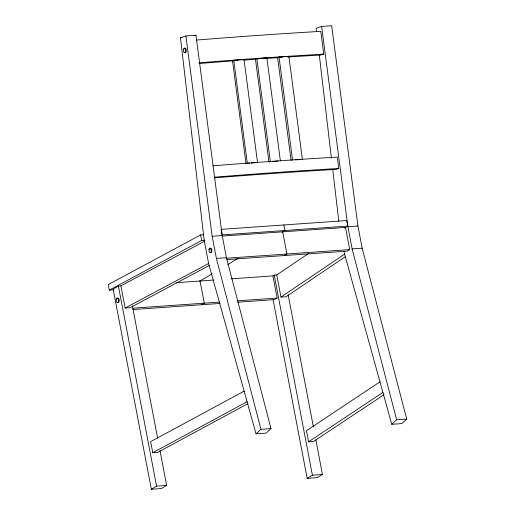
<?xml version="1.0" encoding="UTF-8"?>
<svg xmlns="http://www.w3.org/2000/svg" width="515" height="515" viewBox="0 0 515 515"><rect width="100%" height="100%" fill="white"/><g stroke="black" fill="none" stroke-linecap="round" stroke-linejoin="round"><path stroke-width="0.77" d="M118.527 302.569L119.171 301.442L119.177 299.633L118.553 298.198L117.658 297.985M209.702 249.241L210.339 248.114L211.234 248.333L211.858 249.762L211.852 251.571L211.214 252.698M256.013 433.81L260.944 429.31L270.999 428.609L226.446 257.712L222.222 235.548L195.964 35.265L185.909 35.966L180.462 37.775L204.185 240.286L208.672 263.796L256.013 433.81L266.068 433.102L270.999 428.609M343.788 251.146L391.728 424.296L396.659 419.796L406.715 419.094L362.161 248.198L357.938 226.034L331.679 25.75L321.624 26.452L316.178 28.261L316.551 31.454M406.715 419.094L401.784 423.594L391.728 424.296M231.274 278.821L272.918 275.905L274.231 275.119L276.742 274.946L308.582 253.444M276.742 274.946L280.971 297.103L344.651 254.101M345.031 256.882L285.999 296.756L280.971 297.103M380.07 381.776L306.457 430.714L308.569 441.793L313.596 441.439L384.068 394.644M308.569 441.793L383.031 392.346M204.571 241.245L120.922 285.87L118.405 286.044L113.165 289.16L151.339 489.25L161.388 488.548L166.628 485.426L160.017 450.767M199.614 281.261L211.993 273.896M227.823 264.478L238.142 258.337M282.175 232.136L284.93 230.501L283.874 224.958M201.642 304.732L204.262 303.168L200.032 281.01M284.286 255.556L286.907 253.998L282.684 231.834M344.484 228.042L347.76 226.091L346.704 220.555L221.038 229.362M222.235 236.07L345.514 227.43L349.743 249.595L347.123 251.153L227.025 259.566M272.918 275.905L277.147 298.063L274.527 299.621L237.685 302.202M151.339 489.25L156.579 486.134L166.628 485.426M273.047 299.511L307.159 478.326L312.399 475.21L322.448 474.508L315.837 439.842M322.448 474.508L317.214 477.624L307.159 478.326M244.252 391.091L150.638 441.638L152.749 452.717L157.777 452.363L247.992 403.612M152.749 452.717L247.2 401.681M203.753 234.698L200.612 234.917L108.285 284.576L109.347 290.119L113.339 289.836M109.347 290.119L201.674 240.46L204.816 240.241M120.922 285.87L125.145 308.028L208.8 263.403M209.573 265.322L130.173 307.674L125.145 308.028M257.539 162.547L244.033 59.528L233.784 60.3L232.516 60.744L246.022 163.764M242.765 59.978L244.033 59.528M194.599 35.715L195.964 35.265M256.831 58.588L255.466 59.045L268.972 162.058L270.336 161.607L256.831 58.588L266.886 57.886L280.392 160.899M266.886 57.886L263.976 58.446M196.679 40.048A902.37 97.316 -7.5 0 1 320.787 31.364L323.768 54.101L321.038 55.002A902.37 97.316 -7.5 0 0 288.303 57.017M213.165 165.798A902.37 97.316 -7.5 0 1 337.274 157.114L338.761 168.482L336.038 169.39A902.37 97.316 -7.5 0 0 214.266 177.881M291.104 160.551L277.598 57.532L279.053 57.075L288.902 56.438L302.408 159.45M287.447 56.895L288.902 56.438M235.67 60.506L238.033 60.332M249.659 163.139L247.29 163.319L233.784 60.3M251.236 163.023L255.961 162.663M180.462 37.775L182.007 37.666M257.017 58.935L259.335 58.768M272.654 161.446L278.068 161.066M347.76 226.091L222.1 234.904L221.173 230.057M185.909 35.966L212.167 236.256L222.222 235.548M321.624 26.452L347.882 226.742L357.938 226.034M212.167 236.256L216.397 258.414L226.446 257.712M347.882 226.742L352.112 248.9L362.161 248.198M226.465 258.234L349.743 249.595M176.008 282.696L213.648 280.057M132.979 308.17L219.48 302.105M237.1 300.869L277.147 298.063M132.761 309.56L220.066 303.438M277.598 57.532L282.143 57.236M295.591 159.895L300.889 159.553M184.724 48.082L185.619 48.294L186.243 49.723L186.237 51.539L185.6 52.665L184.705 52.446M352.112 248.9L396.659 419.796M216.397 258.414L260.944 429.31M288.188 294.902L313.287 426.452M274.231 275.119L312.399 475.21M200.612 234.917L201.674 240.46M132.368 305.82L157.616 438.162M118.405 286.044L156.579 486.134M279.053 57.075L292.559 160.094M319.255 54.571L331.402 158.221M332.709 169.384L338.78 221.205M198.88 62.843A902.37 97.316 -7.5 0 1 323.768 54.101M214.658 177.166A902.37 97.316 -7.5 0 1 338.761 168.482M199.266 63.5A902.37 97.316 -7.5 0 1 233.726 60.828M243.962 60.075A902.37 97.316 -7.5 0 1 255.685 59.231M266.809 58.453A902.37 97.316 -7.5 0 1 277.997 57.693M116.287 299.164L116.281 300.972L116.905 302.402L117.8 302.62L118.437 301.494L118.45 299.685L117.819 298.249L116.924 298.037L116.287 299.164M183.359 49.26L183.353 51.069L183.977 52.498L184.872 52.717L185.509 51.584L185.516 49.775L184.891 48.346L183.997 48.133L183.359 49.26M208.974 249.292L208.961 251.101L209.592 252.537L210.481 252.749L211.124 251.623L211.131 249.814L210.506 248.385L209.611 248.166L208.974 249.292"/></g></svg>
